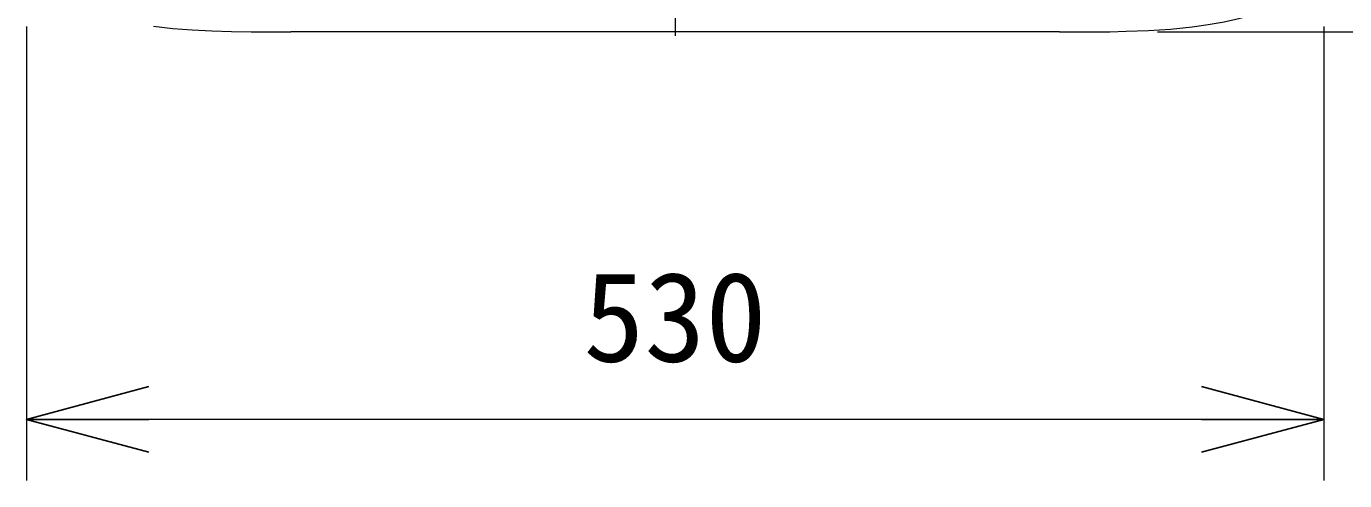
# Model space of a CAD drawing. Units: millimetres, scale not verified. Extents: x -63 to 62, y -56 to 57.
# Drawn here: x -40.88 to -13.96, y 1.37 to 10.64 of the extents above; entities that cross this region are included whole.
import ezdxf
from ezdxf.enums import TextEntityAlignment as Align

# ---------------------------------------------------------------- set-up
doc = ezdxf.new("R2010")
doc.units = ezdxf.units.MM
doc.header["$LTSCALE"] = 0.125
doc.linetypes.add('USER1', pattern=[28.575, 19.05, -3.175, 3.175, -3.175])
doc.layers.add('0-0_0', color=7, linetype='Continuous')
doc.layers.add('0-4_SUNPO', color=3, linetype='Continuous', lineweight=18)
doc.layers.add('0-5_GAIKEI', color=1, linetype='Continuous', lineweight=18)
doc.styles.add('ＭＳ ゴシック', font='')
doc.styles.get('ＭＳ ゴシック').set_extended_font_data('MS Gothic')

# ---------------------------------------------------------------- blocks, each defined once
blk = doc.blocks.new('_Open30')
at = {"layer": '0-0_0'}
blk.add_line((0, 0), (-1, 0), dxfattribs=at)
blk.add_lwpolyline([(-1, 0.26795), (0, 0), (-1, -0.26795)], dxfattribs=at)
blk = doc.blocks.new('D4')
at = {"layer": '0-4_SUNPO'}
for p, q in [((23.6192, 324.1312), (23.6192, 314.8672)), ((50.1192, 324.1312), (50.1192, 314.8672)), ((47.6192, 316.1172), (26.1192, 316.1172))]:
    blk.add_line(p, q, dxfattribs=at)
at = {"layer": '0-4_SUNPO', "xscale": 2.5, "yscale": 2.5, "rotation": 180}
blk.add_blockref('_Open30', (23.6192, 316.1172), dxfattribs=at)
at = {"layer": '0-4_SUNPO', "xscale": 2.5, "yscale": 2.5}
blk.add_blockref('_Open30', (50.1192, 316.1172), dxfattribs=at)
at = {"layer": '0-4_SUNPO', "color": 7, "style": 'ＭＳ ゴシック'}
blk.add_text('530', height=1.833, dxfattribs=at).set_placement((34.9942, 316.7422), align=Align.BOTTOM_LEFT)
blk = doc.blocks.new('D1')
at = {"layer": '0-4_SUNPO'}
for p, q in [((50.1442, 332.8703), (59.7985, 332.8703)), ((58.5485, 326.5203), (58.5485, 330.3703)), ((46.7192, 324.0203), (59.7985, 324.0203))]:
    blk.add_line(p, q, dxfattribs=at)
at = {"layer": '0-4_SUNPO', "xscale": 2.5, "yscale": 2.5}
for p, rotation in [((58.5485, 332.8703), 90), ((58.5485, 324.0203), 270)]:
    blk.add_blockref('_Open30', p, dxfattribs=dict(at, rotation=rotation))
at = {"layer": '0-4_SUNPO', "color": 7, "style": 'ＭＳ ゴシック'}
blk.add_text('177', height=1.833, rotation=90, dxfattribs=at).set_placement((57.9235, 326.5703), align=Align.BOTTOM_LEFT)
blk = doc.blocks.new('D2')
at = {"layer": '0-4_SUNPO'}
blk.add_line((46.7192, 324.0203), (65.7985, 324.0203), dxfattribs=at)

msp = doc.modelspace()

# ---------------------------------------------------------------- linework, layer by layer
at = {"layer": '0-5_GAIKEI', "color": 8, "linetype": 'USER1'}
msp.add_line((-27.6311, 19.9704), (-27.6311, 10.3686), dxfattribs=at)
at = {"layer": '0-5_GAIKEI', "color": 7}
msp.add_line((-19.7811, 10.5246), (-35.4811, 10.5246), dxfattribs=at)
for points in [[(-19.7811, 10.5246), (-19.4389, 10.5248), (-19.0977, 10.5263), (-18.7571, 10.5303), (-18.4174, 10.5379), (-17.9662, 10.5555), (-17.5179, 10.5846), (-17.0733, 10.6287), (-16.7429, 10.6739), (-16.416, 10.7322), (-16.0933, 10.8062), (-15.7751, 10.9007), (-15.5673, 10.9773), (-15.3658, 11.0667), (-15.1717, 11.1713), (-15.0328, 11.2609), (-14.9018, 11.3612), (-14.7805, 11.4738), (-14.6705, 11.6004)], [(-38.2815, 10.6399), (-37.8898, 10.5968), (-37.4945, 10.5666), (-37.0957, 10.5465), (-36.6939, 10.534), (-36.2905, 10.5275), (-35.8864, 10.525), (-35.4811, 10.5246)]]:
    msp.add_lwpolyline(points, dxfattribs=at)

# ---------------------------------------------------------------- block references
at = {"layer": '0-4_SUNPO'}
for name in ['D2', 'D1', 'D4']:
    msp.add_blockref(name, (-64.5003, -313.4957), dxfattribs=at)

doc.saveas('drawing.dxf')
